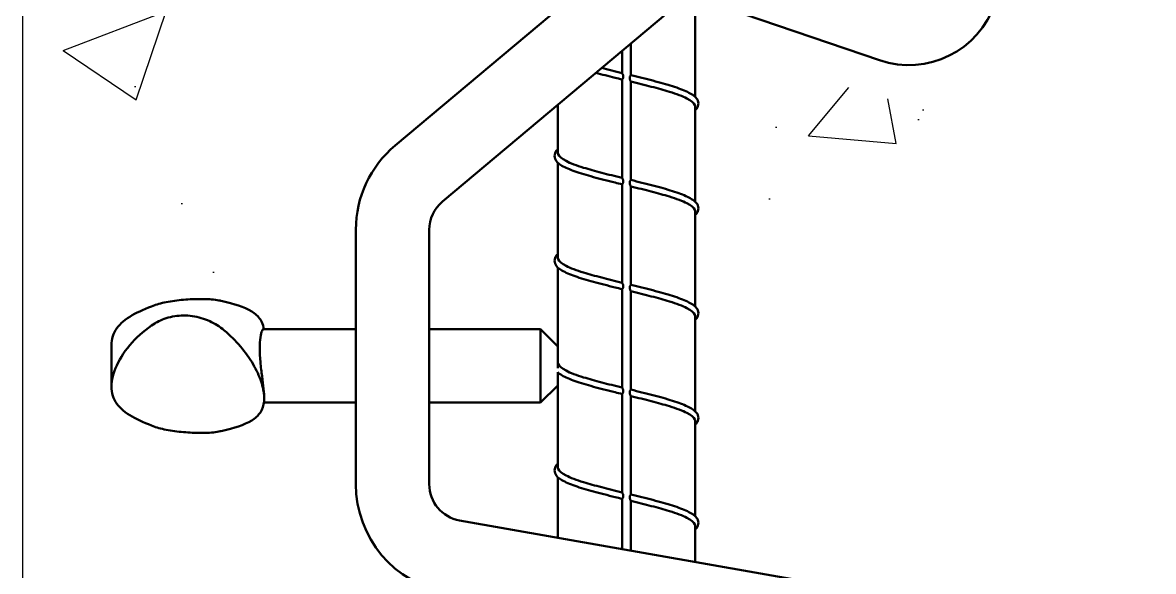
# Model space of a CAD drawing. Header units: inches. Extents: x 39 to 190, y 80 to 114.
# Drawn here: x 40.949 to 44.801, y 87.208 to 89.078 of the extents above; entities that cross this region are included whole.
import ezdxf

# ---------------------------------------------------------------- set-up
doc = ezdxf.new("R2010")
doc.units = ezdxf.units.IN
doc.header["$LTSCALE"] = 8
doc.header["$MEASUREMENT"] = 0
doc.layers.add('Visible (ANSI)', color=7, linetype='Continuous', lineweight=50)

msp = doc.modelspace()

# ---------------------------------------------------------------- hatches: boundary and pattern name
h = msp.add_hatch()
h.set_pattern_fill('AR-CONC', color=256, scale=0.5, style=0)
h.paths.add_polyline_path([(44.676342, 91.151877), (44.676342, 91.61895), (44.926342, 91.61895), (44.926342, 92.10895), (40.948582, 92.10895), (40.948582, 82.314741), (42.852663, 82.314741), (42.852663, 87.172035), (42.415251, 87.249163, -0.36397023), (42.2004, 87.505213), (42.2004, 87.800228), (41.868259, 87.800228), (41.868259, 87.731478), (41.843255, 87.731478), (41.843255, 87.667803), (41.64513, 87.667803), (41.64513, 88.265154), (41.843255, 88.265154), (41.843255, 88.201478), (41.868259, 88.201478), (41.868259, 88.132728), (42.2004, 88.132728), (42.2004, 88.430636, -0.22169466), (42.293275, 88.629807), (42.852663, 89.099189), (42.852663, 89.824741), (43.341413, 89.824741), (43.341413, 89.509299), (44.428365, 90.42136)])
h.paths.add_polyline_path([(42.852663, 88.909905), (42.386479, 88.518731, 0.22169466), (42.3454, 88.430636), (42.3454, 88.132728), (42.852663, 88.132728)], flags=17)
h.paths.add_polyline_path([(42.852663, 87.800228), (42.3454, 87.800228), (42.3454, 87.505213, 0.36397023), (42.44043, 87.39196), (42.852663, 87.319272)], flags=17)
h.paths.add_polyline_path([(44.338521, 90.156688), (43.341413, 89.320015), (43.341413, 89.284817), (43.920402, 89.088277, 0.41421356), (43.986991, 89.121115)], flags=17)
edge = h.paths.add_edge_path()
edge.add_line((45.682342, 88.334595), (45.682342, 88.871918))
edge.add_line((45.682342, 88.871918), (45.647326, 88.92383))
edge.add_spline(control_points=[(45.647327, 88.92383), (45.633544, 88.944263), (45.621123, 88.965616), (45.572667, 89.063341), (45.552721, 89.147625), (45.552347, 89.232056)], knot_values=[6.2679288, 6.2679288, 6.2679288, 6.2679288, 6.40101388, 6.40101388, 6.85690588, 6.85690588, 6.85690588, 6.85690588], degree=3, periodic=0)
edge.add_line((45.552342, 89.232305), (45.552342, 89.76636))
edge.add_line((45.552342, 89.76636), (45.396088, 89.76636))
edge.add_line((45.396088, 89.76636), (45.396088, 90.291541))
edge.add_line((45.396088, 90.291541), (45.552342, 90.291541))
edge.add_line((45.552342, 90.291541), (45.552342, 90.38395))
edge.add_line((45.552342, 90.38395), (45.872342, 90.38395))
edge.add_line((45.872342, 90.38395), (45.872342, 90.476457))
edge.add_arc((45.757342, 90.476457), 0.115, 0, 24.845566)
edge.add_line((45.861698, 90.524777), (45.573928, 91.14627))
edge.add_arc((45.469572, 91.09795), 0.115, 24.845566, 90)
edge.add_line((45.469572, 91.21295), (45.197342, 91.21295))
edge.add_arc((45.197342, 91.48395), 0.271, 202.150106, 270, ccw=False)
edge.add_line((44.946342, 91.381774), (44.946342, 90.78795))
edge.add_arc((44.686342, 90.78795), 0.26, 310, 360, ccw=False)
edge.add_line((44.853467, 90.588779), (44.737215, 90.491232))
edge.add_line((44.737215, 90.491232), (44.242662, 89.034326))
edge.add_arc((43.937277, 89.137991), 0.3225, 251.25, 341.25, ccw=False)
edge.add_line((43.833613, 88.832606), (43.341413, 88.999685))
edge.add_line((43.341413, 88.999685), (43.341413, 87.233092))
edge.add_line((43.341413, 87.233092), (43.720902, 87.166178))
edge.add_line((43.720902, 87.166178), (43.695723, 87.023381))
edge.add_line((43.695723, 87.023381), (43.341413, 87.085855))
edge.add_line((43.341413, 87.085855), (43.341413, 82.314741))
edge.add_line((43.341413, 82.314741), (52.303271, 82.314741))
edge.add_line((52.303271, 82.314741), (52.303271, 87.085855))
edge.add_line((52.303271, 87.085855), (51.94896, 87.023381))
edge.add_line((51.94896, 87.023381), (51.923781, 87.166178))
edge.add_line((51.923781, 87.166178), (52.303271, 87.233092))
edge.add_line((52.303271, 87.233092), (52.303271, 88.999685))
edge.add_line((52.303271, 88.999685), (51.811071, 88.832606))
edge.add_arc((51.707406, 89.137991), 0.3225, 198.75, 288.75, ccw=False)
edge.add_line((51.402021, 89.034326), (50.907468, 90.491232))
edge.add_line((50.907468, 90.491232), (50.791217, 90.588779))
edge.add_arc((50.958342, 90.78795), 0.26, 180, 230, ccw=False)
edge.add_line((50.698342, 90.78795), (50.698342, 91.381774))
edge.add_arc((50.447342, 91.48395), 0.271, 270, 337.849894, ccw=False)
edge.add_line((50.447342, 91.21295), (50.175112, 91.21295))
edge.add_arc((50.175112, 91.09795), 0.115, 90, 155.154434)
edge.add_line((50.070756, 91.14627), (49.782986, 90.524777))
edge.add_arc((49.887342, 90.476457), 0.115, 155.154434, 180)
edge.add_line((49.772342, 90.476457), (49.772342, 90.38395))
edge.add_line((49.772342, 90.38395), (50.092342, 90.38395))
edge.add_line((50.092342, 90.38395), (50.092342, 90.291541))
edge.add_line((50.092342, 90.291541), (50.248596, 90.291541))
edge.add_line((50.248596, 90.291541), (50.248596, 89.76636))
edge.add_line((50.248596, 89.76636), (50.092342, 89.76636))
edge.add_line((50.092342, 89.76636), (50.092342, 89.232305))
edge.add_spline(control_points=[(50.092336, 89.232056), (50.091963, 89.147625), (50.072017, 89.063341), (50.02356, 88.965616), (50.011139, 88.944263), (49.997357, 88.92383)], knot_values=[6.2679288, 6.2679288, 6.2679288, 6.2679288, 6.72382081, 6.72382081, 6.85690588, 6.85690588, 6.85690588, 6.85690588], degree=3, periodic=0)
edge.add_line((49.997357, 88.92383), (49.962342, 88.871918))
edge.add_line((49.962342, 88.871918), (49.962342, 88.334595))
edge.add_arc((49.536746, 88.334595), 0.425596, 326, 360, ccw=False)
edge.add_line((49.889581, 88.096605), (49.181963, 87.047519))
edge.add_arc((47.822342, 87.964595), 1.64, 214, 326, ccw=False)
edge.add_line((46.46272, 87.047519), (45.755103, 88.096605))
edge.add_arc((46.107938, 88.334595), 0.425596, 180, 214, ccw=False)
h.paths.add_polyline_path([(51.306163, 90.156688), (51.657692, 89.121115, 0.41421356), (51.724282, 89.088277), (52.303271, 89.284817), (52.303271, 89.320015)], flags=17)
h.paths.add_polyline_path([(53.258204, 88.518731), (52.792021, 88.909905), (52.792021, 88.132728), (53.299284, 88.132728), (53.299284, 88.430636, 0.22169466)], flags=17)
h.paths.add_polyline_path([(53.299284, 87.800228), (52.792021, 87.800228), (52.792021, 87.319272), (53.204253, 87.39196, 0.36397023), (53.299284, 87.505213)], flags=17)
h.paths.add_polyline_path([(54.694601, 92.10895), (50.718342, 92.10895), (50.718342, 91.61895), (50.968342, 91.61895), (50.968342, 91.151877), (51.216319, 90.42136), (52.303271, 89.509299), (52.303271, 89.824741), (52.792021, 89.824741), (52.792021, 89.099189), (53.351408, 88.629807, -0.22169466), (53.444284, 88.430636), (53.444284, 88.132728), (53.776425, 88.132728), (53.776425, 88.201478), (53.801428, 88.201478), (53.801428, 88.265154), (53.999553, 88.265154), (53.999553, 87.667803), (53.801428, 87.667803), (53.801428, 87.731478), (53.776425, 87.731478), (53.776425, 87.800228), (53.444284, 87.800228), (53.444284, 87.505213, -0.36397023), (53.229432, 87.249163), (52.792021, 87.172035), (52.792021, 82.314741), (54.696101, 82.314741)])

# ---------------------------------------------------------------- linework, layer by layer
msp.add_line((40.948582, 92.10895), (40.948582, 82.314741))
at = {"layer": 'Visible (ANSI)'}
for p, q in [((42.217855, 88.659614), (44.64019, 90.692195)), ((42.378551, 88.468103), (44.800887, 90.500684)), ((43.240275, 89.148492), (43.240275, 88.824773)), ((43.867605, 88.949873), (43.289372, 89.146157)), ((43.0209, 89.007097), (43.0209, 88.898932)), ((42.9909, 88.981924), (42.9909, 88.906197)), ((42.9909, 88.884293), (42.9909, 88.549055)), ((43.0209, 88.877028), (43.0209, 88.541789)), ((42.771525, 88.797847), (42.771525, 88.63474)), ((43.240275, 88.791349), (43.240275, 88.46763)), ((42.771525, 88.600894), (42.771525, 88.277597)), ((42.9909, 88.527151), (42.9909, 88.191912)), ((43.0209, 88.519885), (43.0209, 88.184646)), ((43.240275, 88.434207), (43.240275, 88.110487)), ((42.0839, 88.372347), (42.0839, 87.505213)), ((42.3339, 87.505213), (42.3339, 88.372347)), ((42.771525, 88.243751), (42.771525, 87.974265)), ((42.9909, 88.170008), (42.9909, 87.834769)), ((43.0209, 88.162742), (43.0209, 87.827503)), ((43.240275, 88.077064), (43.240275, 87.753344)), ((41.768203, 88.03319), (42.0839, 88.03319)), ((42.3339, 88.03319), (42.7126, 88.03319)), ((42.7126, 87.78319), (42.7126, 88.03319)), ((42.771525, 87.974265), (42.7126, 88.03319)), ((41.2516, 87.978392), (41.2516, 87.837988)), ((42.7716, 87.900478), (42.7716, 87.973923)), ((42.7716, 87.842457), (42.7716, 87.886819)), ((42.771525, 87.842115), (42.7126, 87.78319)), ((42.771525, 87.842115), (42.771525, 87.563312)), ((42.9909, 87.812865), (42.9909, 87.477626)), ((43.0209, 87.805599), (43.0209, 87.47036)), ((41.770555, 87.78319), (42.0839, 87.78319)), ((42.3339, 87.78319), (42.7126, 87.78319)), ((43.240275, 87.719921), (43.240275, 87.396201)), ((42.771525, 87.529465), (42.771525, 87.32316)), ((42.9909, 87.455722), (42.9909, 87.284478)), ((43.0209, 87.448456), (43.0209, 87.279189)), ((43.604524, 87.17628), (42.437194, 87.382112)), ((43.240275, 87.362778), (43.240275, 87.240507))]:
    msp.add_line(p, q, dxfattribs=at)
for centre, radius, start, end in [((43.967519, 89.24421), 0.310832, 251.25, 341.25), ((42.4589, 88.372347), 0.375, 130, 180), ((42.4589, 88.372347), 0.125, 130, 180), ((42.4589, 87.505213), 0.375, 180, 260), ((42.4589, 87.505213), 0.125, 180, 260)]:
    msp.add_arc(centre, radius, start, end, dxfattribs=at)
for points, knots in [([(42.92136, 88.923573), (42.921385, 88.923566), (42.92141, 88.92356), (42.943679, 88.91777), (42.967104, 88.912021), (42.9909, 88.906238)], [1.664449329, 1.664449329, 1.664449329, 1.664449329, 1.664662529, 1.664662529, 1.851630885, 1.851630885, 1.851630885, 1.851630885]), ([(42.9909, 88.906197), (42.9909, 88.906093), (42.991017, 88.90587), (42.991482, 88.905092), (42.991859, 88.904498), (42.992751, 88.90291), (42.993257, 88.901914), (42.994189, 88.899556), (42.994593, 88.898197), (42.994978, 88.895914), (42.995064, 88.895026), (42.995077, 88.894141)], [0.4248689021, 0.4248689021, 0.4248689021, 0.4248689021, 0.433176781, 0.433176781, 0.4430159345, 0.4430159345, 0.4536946113, 0.4536946113, 0.4651683676, 0.4651683676, 0.4721178303, 0.4721178303, 0.4721178303, 0.4721178303]), ([(42.995077, 88.894141), (42.995084, 88.893644), (42.995069, 88.893147), (42.994934, 88.891471), (42.994696, 88.89033), (42.993993, 88.888348), (42.99357, 88.887542), (42.992841, 88.886436), (42.992556, 88.88607), (42.992005, 88.885427), (42.991748, 88.885165), (42.991144, 88.884575), (42.9909, 88.884371), (42.9909, 88.884293)], [0.4721178303, 0.4721178303, 0.4721178303, 0.4721178303, 0.4760220775, 0.4760220775, 0.485447042, 0.485447042, 0.4940882472, 0.4940882472, 0.4997151533, 0.4997151533, 0.5058797156, 0.5058797156, 0.5173802509, 0.5173802509, 0.5173802509, 0.5173802509]), ([(43.0209, 88.877028), (43.0209, 88.877118), (43.020774, 88.877334), (43.020282, 88.878101), (43.019894, 88.878681), (43.019184, 88.879895), (43.018899, 88.880416), (43.018348, 88.881547), (43.018085, 88.882149), (43.017388, 88.884023), (43.017031, 88.885383), (43.016756, 88.887564), (43.016711, 88.888343), (43.016723, 88.889117)], [0.213826003, 0.213826003, 0.213826003, 0.213826003, 0.2226736815, 0.2226736815, 0.2327797618, 0.2327797618, 0.2390233841, 0.2390233841, 0.2450840412, 0.2450840412, 0.2567765372, 0.2567765372, 0.2630885167, 0.2630885167, 0.2630885167, 0.2630885167]), ([(43.016723, 88.889117), (43.016732, 88.889709), (43.016774, 88.890298), (43.017006, 88.892083), (43.017309, 88.893227), (43.018109, 88.895207), (43.01857, 88.896006), (43.019502, 88.897344), (43.019958, 88.89785), (43.020671, 88.898611), (43.0209, 88.898833), (43.0209, 88.898932)], [0.2630885167, 0.2630885167, 0.2630885167, 0.2630885167, 0.2679097195, 0.2679097195, 0.277982475, 0.277982475, 0.2874765944, 0.2874765944, 0.2974910654, 0.2974910654, 0.3083665232, 0.3083665232, 0.3083665232, 0.3083665232]), ([(43.240275, 88.791349), (43.240275, 88.793166), (43.239916, 88.794985), (43.236183, 88.804426), (43.226916, 88.811968), (43.196979, 88.827203), (43.176611, 88.834744), (43.133413, 88.848145), (43.112609, 88.853896), (43.068121, 88.865462), (43.044696, 88.871212), (43.0209, 88.876995)], [0.926164658, 0.926164658, 0.926164658, 0.926164658, 0.985116036, 0.985116036, 1.231395044, 1.231395044, 1.477674053, 1.477674053, 1.664662529, 1.664662529, 1.851630885, 1.851630885, 1.851630885, 1.851630885]), ([(43.05839, 88.889758), (43.083853, 88.883422), (43.108724, 88.877004), (43.153202, 88.86437), (43.173397, 88.857998), (43.207449, 88.845132), (43.221542, 88.838523), (43.237194, 88.827839), (43.24162, 88.823977), (43.248314, 88.815095), (43.250793, 88.809539), (43.250898, 88.802542)], [0, 0, 0, 0, 0.203969624, 0.203969624, 0.406026718, 0.406026718, 0.612891389, 0.612891389, 0.725113834, 0.725113834, 0.841255683, 0.841255683, 0.841255683, 0.841255683]), ([(43.250898, 88.802542), (43.251002, 88.795638), (43.248744, 88.790126), (43.244051, 88.783563), (43.242292, 88.781583), (43.240275, 88.779678)], [0, 0, 0, 0, 0.114595272, 0.114595272, 0.168220617, 0.168220617, 0.168220617, 0.168220617]), ([(42.760902, 88.62397), (42.761005, 88.630876), (42.763428, 88.636389), (42.768142, 88.642725), (42.769733, 88.644497), (42.771525, 88.646208)], [0, 0, 0, 0, 0.114634885, 0.114634885, 0.162316622, 0.162316622, 0.162316622, 0.162316622]), ([(42.967064, 88.532954), (42.941398, 88.539266), (42.916057, 88.545659), (42.870198, 88.558236), (42.849078, 88.564576), (42.812884, 88.577331), (42.797522, 88.583876), (42.774182, 88.597566), (42.766003, 88.604162), (42.761456, 88.617123), (42.760849, 88.620455), (42.760902, 88.62397)], [0, 0, 0, 0, 0.203430746, 0.203430746, 0.404937263, 0.404937263, 0.610847612, 0.610847612, 0.824043032, 0.824043032, 0.882389128, 0.882389128, 0.882389128, 0.882389128]), ([(42.771525, 88.63474), (42.771525, 88.632923), (42.771884, 88.631104), (42.775617, 88.621663), (42.784883, 88.614122), (42.814821, 88.598887), (42.835189, 88.591345), (42.878386, 88.577944), (42.89919, 88.572194), (42.943679, 88.560627), (42.967104, 88.554878), (42.9909, 88.549095)], [0.926164658, 0.926164658, 0.926164658, 0.926164658, 0.985116036, 0.985116036, 1.231395044, 1.231395044, 1.477674053, 1.477674053, 1.664662529, 1.664662529, 1.851630885, 1.851630885, 1.851630885, 1.851630885]), ([(42.9909, 88.549055), (42.9909, 88.548951), (42.991017, 88.548727), (42.991482, 88.547949), (42.991859, 88.547355), (42.992751, 88.545767), (42.993257, 88.544771), (42.994189, 88.542413), (42.994593, 88.541054), (42.994978, 88.538771), (42.995064, 88.537884), (42.995077, 88.536998)], [0.4249572587, 0.4249572587, 0.4249572587, 0.4249572587, 0.4332651575, 0.4332651575, 0.4431043535, 0.4431043535, 0.4537831076, 0.4537831076, 0.4652569786, 0.4652569786, 0.4722065207, 0.4722065207, 0.4722065207, 0.4722065207]), ([(42.995077, 88.536998), (42.995084, 88.536501), (42.995069, 88.536004), (42.994934, 88.534329), (42.994696, 88.533187), (42.993993, 88.531205), (42.99357, 88.530399), (42.992841, 88.529293), (42.992556, 88.528928), (42.992005, 88.528284), (42.991748, 88.528023), (42.991144, 88.527432), (42.9909, 88.527228), (42.9909, 88.527151)], [0.4722065207, 0.4722065207, 0.4722065207, 0.4722065207, 0.4761108281, 0.4761108281, 0.48553594, 0.48553594, 0.4941773058, 0.4941773058, 0.4998043332, 0.4998043332, 0.5059690463, 0.5059690463, 0.517469889, 0.517469889, 0.517469889, 0.517469889]), ([(43.0209, 88.519885), (43.0209, 88.519975), (43.020774, 88.520191), (43.020282, 88.520958), (43.019894, 88.521539), (43.019184, 88.522752), (43.018899, 88.523273), (43.018348, 88.524404), (43.018085, 88.525006), (43.017388, 88.52688), (43.017031, 88.52824), (43.016756, 88.530421), (43.016711, 88.5312), (43.016723, 88.531975)], [0.2138341293, 0.2138341293, 0.2138341293, 0.2138341293, 0.2226825591, 0.2226825591, 0.2327895241, 0.2327895241, 0.2390337108, 0.2390337108, 0.245094933, 0.245094933, 0.2567885531, 0.2567885531, 0.2631011531, 0.2631011531, 0.2631011531, 0.2631011531]), ([(43.016723, 88.531975), (43.016732, 88.532566), (43.016774, 88.533155), (43.017006, 88.53494), (43.017309, 88.536084), (43.018109, 88.538064), (43.01857, 88.538863), (43.019502, 88.540201), (43.019958, 88.540707), (43.020671, 88.541468), (43.0209, 88.54169), (43.0209, 88.541789)], [0.2631011531, 0.2631011531, 0.2631011531, 0.2631011531, 0.2679228374, 0.2679228374, 0.277996619, 0.277996619, 0.2874917327, 0.2874917327, 0.2975072813, 0.2975072813, 0.3083839391, 0.3083839391, 0.3083839391, 0.3083839391]), ([(43.05839, 88.532615), (43.083853, 88.526279), (43.108724, 88.519861), (43.153202, 88.507227), (43.173397, 88.500855), (43.207449, 88.487989), (43.221542, 88.48138), (43.237194, 88.470696), (43.24162, 88.466834), (43.248314, 88.457953), (43.250793, 88.452396), (43.250898, 88.445399)], [0, 0, 0, 0, 0.203969624, 0.203969624, 0.406026718, 0.406026718, 0.612891389, 0.612891389, 0.725113834, 0.725113834, 0.841255683, 0.841255683, 0.841255683, 0.841255683]), ([(43.240275, 88.434207), (43.240275, 88.436023), (43.239916, 88.437842), (43.236183, 88.447283), (43.226916, 88.454825), (43.196979, 88.47006), (43.176611, 88.477601), (43.133413, 88.491003), (43.112609, 88.496753), (43.068121, 88.508319), (43.044696, 88.514069), (43.0209, 88.519852)], [0.926164658, 0.926164658, 0.926164658, 0.926164658, 0.985116036, 0.985116036, 1.231395044, 1.231395044, 1.477674053, 1.477674053, 1.664662529, 1.664662529, 1.851630885, 1.851630885, 1.851630885, 1.851630885]), ([(43.250898, 88.445399), (43.251002, 88.438495), (43.248744, 88.432984), (43.244051, 88.42642), (43.242292, 88.424441), (43.240275, 88.422535)], [0, 0, 0, 0, 0.114595272, 0.114595272, 0.168220617, 0.168220617, 0.168220617, 0.168220617]), ([(42.967064, 88.175812), (42.941398, 88.182124), (42.916057, 88.188516), (42.870198, 88.201093), (42.849078, 88.207434), (42.812884, 88.220188), (42.797522, 88.226734), (42.774182, 88.240423), (42.766003, 88.247019), (42.761456, 88.25998), (42.760849, 88.263312), (42.760902, 88.266827)], [0, 0, 0, 0, 0.203430746, 0.203430746, 0.404937263, 0.404937263, 0.610847612, 0.610847612, 0.824043032, 0.824043032, 0.882389128, 0.882389128, 0.882389128, 0.882389128]), ([(42.760902, 88.266827), (42.761005, 88.273733), (42.763428, 88.279246), (42.768142, 88.285582), (42.769733, 88.287354), (42.771525, 88.289065)], [0, 0, 0, 0, 0.114634885, 0.114634885, 0.162316622, 0.162316622, 0.162316622, 0.162316622]), ([(42.771525, 88.277597), (42.771525, 88.275781), (42.771884, 88.273962), (42.775617, 88.264521), (42.784883, 88.256979), (42.814821, 88.241744), (42.835189, 88.234202), (42.878386, 88.220801), (42.89919, 88.215051), (42.943679, 88.203484), (42.967104, 88.197735), (42.9909, 88.191952)], [0.926164658, 0.926164658, 0.926164658, 0.926164658, 0.985116036, 0.985116036, 1.231395044, 1.231395044, 1.477674053, 1.477674053, 1.664662529, 1.664662529, 1.851630885, 1.851630885, 1.851630885, 1.851630885]), ([(42.9909, 88.191912), (42.9909, 88.191808), (42.991017, 88.191584), (42.991482, 88.190806), (42.991859, 88.190212), (42.992751, 88.188624), (42.993257, 88.187628), (42.994189, 88.18527), (42.994593, 88.183912), (42.994978, 88.181629), (42.995064, 88.180741), (42.995077, 88.179855)], [0.4248688952, 0.4248688952, 0.4248688952, 0.4248688952, 0.4331767958, 0.4331767958, 0.4430159499, 0.4430159499, 0.4536946291, 0.4536946291, 0.4651683837, 0.4651683837, 0.4721178221, 0.4721178221, 0.4721178221, 0.4721178221]), ([(42.995077, 88.179855), (42.995084, 88.179358), (42.995069, 88.178861), (42.994934, 88.177186), (42.994696, 88.176044), (42.993993, 88.174063), (42.99357, 88.173257), (42.992841, 88.17215), (42.992556, 88.171785), (42.992005, 88.171141), (42.991748, 88.17088), (42.991144, 88.170289), (42.9909, 88.170085), (42.9909, 88.170008)], [0.4721178221, 0.4721178221, 0.4721178221, 0.4721178221, 0.4760220919, 0.4760220919, 0.4854470519, 0.4854470519, 0.4940882553, 0.4940882553, 0.4997151626, 0.4997151626, 0.5058797266, 0.5058797266, 0.517380243, 0.517380243, 0.517380243, 0.517380243]), ([(43.016723, 88.174832), (43.016732, 88.175423), (43.016774, 88.176012), (43.017006, 88.177797), (43.017309, 88.178941), (43.018109, 88.180921), (43.01857, 88.18172), (43.019502, 88.183058), (43.019958, 88.183564), (43.020671, 88.184325), (43.0209, 88.184547), (43.0209, 88.184646)], [0.2630885055, 0.2630885055, 0.2630885055, 0.2630885055, 0.2679097102, 0.2679097102, 0.277982466, 0.277982466, 0.2874765859, 0.2874765859, 0.2974910575, 0.2974910575, 0.3083665144, 0.3083665144, 0.3083665144, 0.3083665144]), ([(43.0209, 88.162742), (43.0209, 88.162832), (43.020774, 88.163048), (43.020282, 88.163815), (43.019894, 88.164396), (43.019184, 88.165609), (43.018899, 88.16613), (43.018348, 88.167261), (43.018085, 88.167863), (43.017388, 88.169738), (43.017031, 88.171098), (43.016756, 88.173278), (43.016711, 88.174057), (43.016723, 88.174832)], [0.2138259887, 0.2138259887, 0.2138259887, 0.2138259887, 0.2226736696, 0.2226736696, 0.2327797507, 0.2327797507, 0.2390233733, 0.2390233733, 0.2450840307, 0.2450840307, 0.2567765274, 0.2567765274, 0.2630885055, 0.2630885055, 0.2630885055, 0.2630885055]), ([(43.240275, 88.077064), (43.240275, 88.07888), (43.239916, 88.080699), (43.236183, 88.09014), (43.226916, 88.097682), (43.196979, 88.112917), (43.176611, 88.120459), (43.133413, 88.13386), (43.112609, 88.13961), (43.068121, 88.151177), (43.044696, 88.156926), (43.0209, 88.162709)], [0.926164658, 0.926164658, 0.926164658, 0.926164658, 0.985116036, 0.985116036, 1.231395044, 1.231395044, 1.477674053, 1.477674053, 1.664662529, 1.664662529, 1.851630885, 1.851630885, 1.851630885, 1.851630885]), ([(43.05839, 88.175473), (43.083853, 88.169136), (43.108724, 88.162719), (43.153202, 88.150084), (43.173397, 88.143712), (43.207449, 88.130846), (43.221542, 88.124237), (43.237194, 88.113553), (43.24162, 88.109691), (43.248314, 88.10081), (43.250793, 88.095253), (43.250898, 88.088256)], [0, 0, 0, 0, 0.203969624, 0.203969624, 0.406026718, 0.406026718, 0.612891389, 0.612891389, 0.725113834, 0.725113834, 0.841255683, 0.841255683, 0.841255683, 0.841255683]), ([(41.398921, 88.115168), (41.369179, 88.104068), (41.343171, 88.093051), (41.298874, 88.067892), (41.281188, 88.053513), (41.257545, 88.019733), (41.2516, 88.000259), (41.2516, 87.978392)], [5.6414436, 5.6414436, 5.6414436, 5.6414436, 5.96681478, 5.96681478, 6.31429477, 6.31429477, 6.66177475, 6.66177475, 6.66177475, 6.66177475]), ([(41.5116, 88.134778), (41.492053, 88.133499), (41.471176, 88.131342), (41.432798, 88.125117), (41.415292, 88.120999), (41.400618, 88.115793), (41.399766, 88.115483), (41.398921, 88.115168)], [1.809325195, 1.809325195, 1.809325195, 1.809325195, 1.958688303, 1.958688303, 2.108051411, 2.108051411, 2.117333132, 2.117333132, 2.117333132, 2.117333132]), ([(41.624279, 88.130287), (41.623597, 88.130445), (41.622911, 88.1306), (41.608456, 88.133746), (41.591016, 88.135497), (41.552548, 88.136643), (41.531505, 88.136081), (41.5116, 88.134778)], [1.49751358, 1.49751358, 1.49751358, 1.49751358, 1.505135743, 1.505135743, 1.657230469, 1.657230469, 1.809325195, 1.809325195, 1.809325195, 1.809325195]), ([(41.770549, 88.03318), (41.769287, 88.041995), (41.76688, 88.050208), (41.757657, 88.069379), (41.749135, 88.079335), (41.715524, 88.104769), (41.681992, 88.116002), (41.637024, 88.127277), (41.63081, 88.128771), (41.624279, 88.130287)], [1.181108492, 1.181108492, 1.181108492, 1.181108492, 1.331306051, 1.331306051, 1.56531141, 1.56531141, 2.033322126, 2.033322126, 2.103457868, 2.103457868, 2.103457868, 2.103457868]), ([(41.398921, 88.053084), (41.399766, 88.053615), (41.400618, 88.054139), (41.415292, 88.062959), (41.432798, 88.070314), (41.471176, 88.07931), (41.492053, 88.080897), (41.5116, 88.079618)], [0.290928147, 0.290928147, 0.290928147, 0.290928147, 0.300209869, 0.300209869, 0.449572977, 0.449572977, 0.598936084, 0.598936084, 0.598936084, 0.598936084]), ([(41.5116, 88.079618), (41.531505, 88.078315), (41.552548, 88.073886), (41.591016, 88.059604), (41.608456, 88.049806), (41.622911, 88.039009), (41.623597, 88.038489), (41.624279, 88.037965)], [0.598936084, 0.598936084, 0.598936084, 0.598936084, 0.75103081, 0.75103081, 0.903125536, 0.903125536, 0.9107477, 0.9107477, 0.9107477, 0.9107477]), ([(43.250898, 88.088256), (43.251002, 88.081352), (43.248744, 88.075841), (43.244051, 88.069277), (43.242292, 88.067298), (43.240275, 88.065392)], [0, 0, 0, 0, 0.114595272, 0.114595272, 0.168220617, 0.168220617, 0.168220617, 0.168220617]), ([(41.2516, 87.837988), (41.2516, 87.859856), (41.257545, 87.884519), (41.281188, 87.936138), (41.298874, 87.963034), (41.343171, 88.012058), (41.369179, 88.034392), (41.398921, 88.053084)], [0, 0, 0, 0, 0.34747998, 0.34747998, 0.69495997, 0.69495997, 1.02033115, 1.02033115, 1.02033115, 1.02033115]), ([(41.624279, 88.037965), (41.63081, 88.032939), (41.637024, 88.027858), (41.681992, 87.98911), (41.715524, 87.94739), (41.749135, 87.88671), (41.757657, 87.866837), (41.768892, 87.830086), (41.7716, 87.813226), (41.7716, 87.7985)], [7.00204599, 7.00204599, 7.00204599, 7.00204599, 7.07218173, 7.07218173, 7.54019245, 7.54019245, 7.77419781, 7.77419781, 8.00820317, 8.00820317, 8.00820317, 8.00820317]), ([(41.756663, 87.968132), (41.756663, 87.981962), (41.757461, 87.99516), (41.760309, 88.016043), (41.762315, 88.023734), (41.765555, 88.031365), (41.766985, 88.033146), (41.7682, 88.03317)], [0, 0, 0, 0, 0.120092237, 0.120092237, 0.240184474, 0.240184474, 0.328171808, 0.328171808, 0.328171808, 0.328171808]), ([(41.7716, 87.7985), (41.7716, 87.806057), (41.770827, 87.816872), (41.768036, 87.842843), (41.766054, 87.857998), (41.762315, 87.888029), (41.760309, 87.904937), (41.757461, 87.938072), (41.756663, 87.954302), (41.756663, 87.968132)], [1.441027883, 1.441027883, 1.441027883, 1.441027883, 1.56110696, 1.56110696, 1.681186038, 1.681186038, 1.801278274, 1.801278274, 1.921370511, 1.921370511, 1.921370511, 1.921370511]), ([(42.7716, 87.919016), (42.77174, 87.917678), (42.772074, 87.916338), (42.775617, 87.907378), (42.784883, 87.899836), (42.814821, 87.884601), (42.835189, 87.87706), (42.878386, 87.863658), (42.89919, 87.857908), (42.943679, 87.846342), (42.967104, 87.840592), (42.9909, 87.834809)], [0.941713045, 0.941713045, 0.941713045, 0.941713045, 0.985116036, 0.985116036, 1.231395044, 1.231395044, 1.477674053, 1.477674053, 1.664662529, 1.664662529, 1.851630885, 1.851630885, 1.851630885, 1.851630885]), ([(42.967064, 87.818669), (42.941398, 87.824981), (42.916057, 87.831374), (42.870198, 87.84395), (42.849078, 87.850291), (42.812884, 87.863045), (42.797522, 87.869591), (42.78035, 87.879663), (42.775498, 87.882924), (42.7716, 87.886538)], [0, 0, 0, 0, 0.203430746, 0.203430746, 0.404937263, 0.404937263, 0.610847612, 0.610847612, 0.713289587, 0.713289587, 0.713289587, 0.713289587]), ([(41.398921, 87.701212), (41.369179, 87.712312), (41.343171, 87.723329), (41.298874, 87.748488), (41.281188, 87.762867), (41.257545, 87.796647), (41.2516, 87.816121), (41.2516, 87.837988)], [-1.02033115, -1.02033115, -1.02033115, -1.02033115, -0.69495997, -0.69495997, -0.34747998, -0.34747998, 0, 0, 0, 0]), ([(42.9909, 87.834769), (42.9909, 87.834665), (42.991017, 87.834442), (42.991482, 87.833663), (42.991859, 87.833069), (42.992751, 87.831481), (42.993257, 87.830485), (42.994189, 87.828127), (42.994593, 87.826769), (42.994978, 87.824486), (42.995064, 87.823598), (42.995077, 87.822712)], [0.4248688963, 0.4248688963, 0.4248688963, 0.4248688963, 0.4331767963, 0.4331767963, 0.4430159505, 0.4430159505, 0.4536946296, 0.4536946296, 0.4651683843, 0.4651683843, 0.4721178232, 0.4721178232, 0.4721178232, 0.4721178232]), ([(41.7716, 87.7985), (41.7716, 87.783773), (41.768892, 87.770354), (41.757657, 87.747001), (41.749135, 87.737045), (41.715524, 87.71161), (41.681992, 87.700378), (41.637024, 87.689103), (41.63081, 87.687609), (41.624279, 87.686093)], [1.09730069, 1.09730069, 1.09730069, 1.09730069, 1.33130605, 1.33130605, 1.56531141, 1.56531141, 2.03332213, 2.03332213, 2.10345787, 2.10345787, 2.10345787, 2.10345787]), ([(42.995077, 87.822712), (42.995084, 87.822215), (42.995069, 87.821718), (42.994934, 87.820043), (42.994696, 87.818901), (42.993993, 87.81692), (42.99357, 87.816114), (42.992841, 87.815007), (42.992556, 87.814642), (42.992005, 87.813999), (42.991748, 87.813737), (42.991144, 87.813147), (42.9909, 87.812942), (42.9909, 87.812865)], [0.4721178232, 0.4721178232, 0.4721178232, 0.4721178232, 0.4760220926, 0.4760220926, 0.4854470527, 0.4854470527, 0.4940882561, 0.4940882561, 0.4997151634, 0.4997151634, 0.5058797273, 0.5058797273, 0.5173802442, 0.5173802442, 0.5173802442, 0.5173802442]), ([(43.0209, 87.805599), (43.0209, 87.805689), (43.020774, 87.805906), (43.020282, 87.806673), (43.019894, 87.807253), (43.019184, 87.808467), (43.018899, 87.808988), (43.018348, 87.810118), (43.018085, 87.81072), (43.017388, 87.812595), (43.017031, 87.813955), (43.016756, 87.816136), (43.016711, 87.816914), (43.016723, 87.817689)], [0.2138259893, 0.2138259893, 0.2138259893, 0.2138259893, 0.2226736702, 0.2226736702, 0.2327797513, 0.2327797513, 0.2390233739, 0.2390233739, 0.2450840313, 0.2450840313, 0.256776528, 0.256776528, 0.2630885062, 0.2630885062, 0.2630885062, 0.2630885062]), ([(43.016723, 87.817689), (43.016732, 87.81828), (43.016774, 87.818869), (43.017006, 87.820655), (43.017309, 87.821798), (43.018109, 87.823778), (43.01857, 87.824577), (43.019502, 87.825916), (43.019958, 87.826422), (43.020671, 87.827182), (43.0209, 87.827404), (43.0209, 87.827503)], [0.2630885062, 0.2630885062, 0.2630885062, 0.2630885062, 0.2679097108, 0.2679097108, 0.2779824667, 0.2779824667, 0.2874765865, 0.2874765865, 0.2974910582, 0.2974910582, 0.3083665152, 0.3083665152, 0.3083665152, 0.3083665152]), ([(43.240275, 87.719921), (43.240275, 87.721738), (43.239916, 87.723557), (43.236183, 87.732998), (43.226916, 87.740539), (43.196979, 87.755774), (43.176611, 87.763316), (43.133413, 87.776717), (43.112609, 87.782467), (43.068121, 87.794034), (43.044696, 87.799783), (43.0209, 87.805566)], [0.926164658, 0.926164658, 0.926164658, 0.926164658, 0.985116036, 0.985116036, 1.231395044, 1.231395044, 1.477674053, 1.477674053, 1.664662529, 1.664662529, 1.851630885, 1.851630885, 1.851630885, 1.851630885]), ([(43.05839, 87.81833), (43.083853, 87.811994), (43.108724, 87.805576), (43.153202, 87.792941), (43.173397, 87.786569), (43.207449, 87.773703), (43.221542, 87.767095), (43.237194, 87.75641), (43.24162, 87.752548), (43.248314, 87.743667), (43.250793, 87.73811), (43.250898, 87.731113)], [0, 0, 0, 0, 0.203969624, 0.203969624, 0.406026718, 0.406026718, 0.612891389, 0.612891389, 0.725113834, 0.725113834, 0.841255683, 0.841255683, 0.841255683, 0.841255683]), ([(43.250898, 87.731113), (43.251002, 87.724209), (43.248744, 87.718698), (43.244051, 87.712134), (43.242292, 87.710155), (43.240275, 87.708249)], [0, 0, 0, 0, 0.114595272, 0.114595272, 0.168220617, 0.168220617, 0.168220617, 0.168220617]), ([(41.5116, 87.681601), (41.492053, 87.682881), (41.471176, 87.685038), (41.432798, 87.691262), (41.415292, 87.695381), (41.400618, 87.700587), (41.399766, 87.700897), (41.398921, 87.701212)], [1.809327124, 1.809327124, 1.809327124, 1.809327124, 1.958690232, 1.958690232, 2.10805334, 2.10805334, 2.117335061, 2.117335061, 2.117335061, 2.117335061]), ([(41.624279, 87.686093), (41.623494, 87.685911), (41.622704, 87.685734), (41.608156, 87.682598), (41.590754, 87.680867), (41.552398, 87.679741), (41.531429, 87.680304), (41.5116, 87.681601)], [1.497528794, 1.497528794, 1.497528794, 1.497528794, 1.506293997, 1.506293997, 1.65781056, 1.65781056, 1.809327124, 1.809327124, 1.809327124, 1.809327124]), ([(42.760902, 87.552542), (42.761005, 87.559448), (42.763428, 87.56496), (42.768142, 87.571296), (42.769733, 87.573068), (42.771525, 87.574779)], [0, 0, 0, 0, 0.114634885, 0.114634885, 0.162316622, 0.162316622, 0.162316622, 0.162316622]), ([(42.771525, 87.563312), (42.771525, 87.561495), (42.771884, 87.559676), (42.775617, 87.550235), (42.784883, 87.542693), (42.814821, 87.527458), (42.835189, 87.519917), (42.878386, 87.506516), (42.89919, 87.500765), (42.943679, 87.489199), (42.967104, 87.483449), (42.9909, 87.477666)], [0.926164658, 0.926164658, 0.926164658, 0.926164658, 0.985116036, 0.985116036, 1.231395044, 1.231395044, 1.477674053, 1.477674053, 1.664662529, 1.664662529, 1.851630885, 1.851630885, 1.851630885, 1.851630885]), ([(42.967064, 87.461526), (42.941398, 87.467838), (42.916057, 87.474231), (42.870198, 87.486807), (42.849078, 87.493148), (42.812884, 87.505902), (42.797522, 87.512448), (42.774182, 87.526138), (42.766003, 87.532733), (42.761456, 87.545694), (42.760849, 87.549027), (42.760902, 87.552542)], [0, 0, 0, 0, 0.203430746, 0.203430746, 0.404937263, 0.404937263, 0.610847612, 0.610847612, 0.824043032, 0.824043032, 0.882389128, 0.882389128, 0.882389128, 0.882389128]), ([(42.9909, 87.477626), (42.9909, 87.477522), (42.991017, 87.477299), (42.991482, 87.47652), (42.991859, 87.475926), (42.992751, 87.474339), (42.993257, 87.473342), (42.994189, 87.470984), (42.994593, 87.469626), (42.994978, 87.467343), (42.995064, 87.466455), (42.995077, 87.46557)], [0.4249572709, 0.4249572709, 0.4249572709, 0.4249572709, 0.4332651685, 0.4332651685, 0.4431043645, 0.4431043645, 0.4537831185, 0.4537831185, 0.4652569897, 0.4652569897, 0.4722065332, 0.4722065332, 0.4722065332, 0.4722065332]), ([(42.995077, 87.46557), (42.995084, 87.465072), (42.995069, 87.464576), (42.994934, 87.4629), (42.994696, 87.461758), (42.993993, 87.459777), (42.99357, 87.458971), (42.992841, 87.457864), (42.992556, 87.457499), (42.992005, 87.456856), (42.991748, 87.456594), (42.991144, 87.456004), (42.9909, 87.4558), (42.9909, 87.455722)], [0.4722065332, 0.4722065332, 0.4722065332, 0.4722065332, 0.4761108394, 0.4761108394, 0.4855359516, 0.4855359516, 0.4941773176, 0.4941773176, 0.4998043451, 0.4998043451, 0.5059690581, 0.5059690581, 0.5174699021, 0.5174699021, 0.5174699021, 0.5174699021]), ([(43.0209, 87.448456), (43.0209, 87.448546), (43.020774, 87.448763), (43.020282, 87.44953), (43.019894, 87.45011), (43.019184, 87.451324), (43.018899, 87.451845), (43.018348, 87.452976), (43.018085, 87.453577), (43.017388, 87.455452), (43.017031, 87.456812), (43.016756, 87.458993), (43.016711, 87.459772), (43.016723, 87.460546)], [0.2138341343, 0.2138341343, 0.2138341343, 0.2138341343, 0.2226825644, 0.2226825644, 0.2327895298, 0.2327895298, 0.2390337167, 0.2390337167, 0.2450949392, 0.2450949392, 0.2567885598, 0.2567885598, 0.2631011601, 0.2631011601, 0.2631011601, 0.2631011601]), ([(43.016723, 87.460546), (43.016732, 87.461138), (43.016774, 87.461726), (43.017006, 87.463512), (43.017309, 87.464656), (43.018109, 87.466636), (43.01857, 87.467435), (43.019502, 87.468773), (43.019958, 87.469279), (43.020671, 87.47004), (43.0209, 87.470261), (43.0209, 87.47036)], [0.2631011601, 0.2631011601, 0.2631011601, 0.2631011601, 0.2679228447, 0.2679228447, 0.2779966267, 0.2779966267, 0.2874917409, 0.2874917409, 0.29750729, 0.29750729, 0.3083839485, 0.3083839485, 0.3083839485, 0.3083839485]), ([(43.240275, 87.362778), (43.240275, 87.364595), (43.239916, 87.366414), (43.236183, 87.375855), (43.226916, 87.383396), (43.196979, 87.398631), (43.176611, 87.406173), (43.133413, 87.419574), (43.112609, 87.425324), (43.068121, 87.436891), (43.044696, 87.44264), (43.0209, 87.448423)], [0.926164658, 0.926164658, 0.926164658, 0.926164658, 0.985116036, 0.985116036, 1.231395044, 1.231395044, 1.477674053, 1.477674053, 1.664662529, 1.664662529, 1.851630885, 1.851630885, 1.851630885, 1.851630885]), ([(43.05839, 87.461187), (43.083853, 87.454851), (43.108724, 87.448433), (43.153202, 87.435799), (43.173397, 87.429426), (43.207449, 87.41656), (43.221542, 87.409952), (43.237194, 87.399267), (43.24162, 87.395405), (43.248314, 87.386524), (43.250793, 87.380967), (43.250898, 87.37397)], [0, 0, 0, 0, 0.203969624, 0.203969624, 0.406026718, 0.406026718, 0.612891389, 0.612891389, 0.725113834, 0.725113834, 0.841255683, 0.841255683, 0.841255683, 0.841255683]), ([(43.250898, 87.37397), (43.251002, 87.367066), (43.248744, 87.361555), (43.244051, 87.354991), (43.242292, 87.353012), (43.240275, 87.351106)], [0, 0, 0, 0, 0.114595272, 0.114595272, 0.168220617, 0.168220617, 0.168220617, 0.168220617])]:
    msp.add_open_spline(points, degree=3, knots=knots, dxfattribs=at)
for points in [[(42.967064, 88.890097), (42.944481, 88.895651), (42.922151, 88.901267), (42.901418, 88.90684)], [(42.9909, 88.884275), (42.982898, 88.88622), (42.974942, 88.88816), (42.967064, 88.890097)], [(43.0209, 88.898957), (43.033554, 88.895882), (43.046091, 88.892819), (43.05839, 88.889758)], [(42.9909, 88.527133), (42.982898, 88.529077), (42.974942, 88.531017), (42.967064, 88.532955)], [(43.0209, 88.541814), (43.033554, 88.538739), (43.046091, 88.535676), (43.05839, 88.532615)], [(43.0209, 88.184671), (43.033554, 88.181596), (43.046091, 88.178533), (43.05839, 88.175473)], [(42.9909, 88.16999), (42.982898, 88.171935), (42.974942, 88.173874), (42.967064, 88.175812)], [(42.9909, 87.812847), (42.982898, 87.814792), (42.974942, 87.816731), (42.967064, 87.818669)], [(43.0209, 87.827528), (43.033554, 87.824453), (43.046091, 87.82139), (43.05839, 87.81833)], [(42.9909, 87.455704), (42.982898, 87.457649), (42.974942, 87.459589), (42.967064, 87.461526)], [(43.0209, 87.470386), (43.033554, 87.46731), (43.046091, 87.464247), (43.05839, 87.461187)]]:
    msp.add_open_spline(points, degree=3, dxfattribs=at)

doc.saveas('drawing.dxf')
